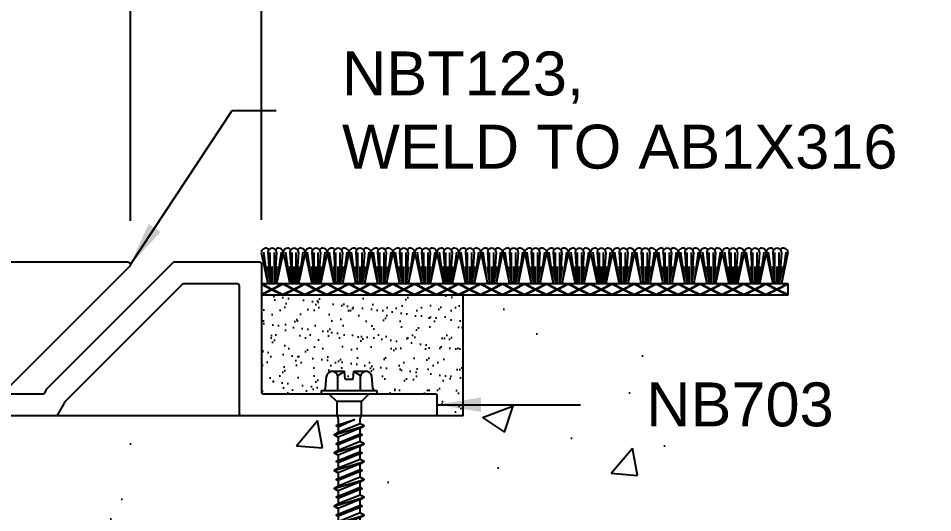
# Model space of a CAD drawing. Header units: inches. Extents: x -2.1 to 58.2, y -1.5 to 11.6.
# Drawn here: x 22.48 to 27.69, y 3.06 to 5.88 of the extents above; entities that cross this region are included whole.
import ezdxf

# ---------------------------------------------------------------- set-up
doc = ezdxf.new("R2010")
doc.units = ezdxf.units.IN
doc.header["$MEASUREMENT"] = 0
for name, color, linetype in [('Anchors', 4, 'Continuous'), ('Conditions', 1, 'Continuous'), ('Dimensions', 3, 'Continuous'), ('Metals', 7, 'Continuous'), ('Text', 2, 'Continuous')]:
    doc.layers.add(name, color=color, linetype=linetype)
doc.styles.add('ARIAL', font='arial.ttf')
doc.dimstyles.new('Arial', dxfattribs={"dimscale": 2, "dimtxt": 0.125, "dimasz": 0.125, "dimexe": 0.125, "dimexo": 0.125, "dimgap": 0.125, "dimtad": 0, "dimtih": 1, "dimtoh": 1, "dimdec": 4, "dimzin": 0, "dimdsep": 46, "dimlunit": 4, "dimtxsty": 'ARIAL', "dimcen": 0.125, "dimadec": 0, "dimazin": 0, "dimtfac": 1, "dimtdec": 4, "dimtofl": 0, "dimtmove": 0, "dimatfit": 3, "dimfxl": 0, "dimfrac": 2, "dimtolj": 1, "dimtzin": 0, "dimarcsym": 0})

# ---------------------------------------------------------------- blocks, each defined once
blk = doc.blocks.new('*D14')
at = {"layer": 'Defpoints', "color": 0}
for p in [(23.8653, 9.2843), (2.6659, 4.4823), (23.8653, 4.4823)]:
    blk.add_point(p, dxfattribs=at)
at = {"layer": 'Dimensions', "color": 0, "lineweight": -2}
for p, q in [((2.6659, 4.7323), (2.6659, 9.5343)), ((23.8653, 4.7323), (23.8653, 9.5343)), ((2.9159, 9.2843), (12.2991, 9.2843)), ((23.6153, 9.2843), (14.2321, 9.2843))]:
    blk.add_line(p, q, dxfattribs=at)
at = {"layer": 'Dimensions', "color": 0}
for points in [[(2.9159, 9.3259), (2.9159, 9.2426), (2.6659, 9.2843)], [(23.6153, 9.3259), (23.6153, 9.2426), (23.8653, 9.2843)]]:
    blk.add_solid(points, dxfattribs=at)
at = {"layer": 'Dimensions', "color": 0, "insert": (13.2656, 9.2843), "char_height": 0.25, "attachment_point": 5, "style": 'ARIAL'}
blk.add_mtext('\\A1;1\'-9 3/16"\\P [538mm]', dxfattribs=at)
blk = doc.blocks.new('TH316134')
for p, q in [((-0.0967, 0.1275), (-0.0272, 0.1275)), ((-0.0232, 0.0825), (-0.0272, 0.1275)), ((0.0233, 0.0825), (0.0272, 0.1275)), ((0.0272, 0.1275), (0.0967, 0.1275)), ((-0.1352, 0.029), (-0.129, 0.1001)), ((-0.0645, 0.0188), (-0.0645, 0.1001)), ((-0.0232, 0.0825), (0.0233, 0.0825)), ((0.0645, 0.0188), (0.0645, 0.1001)), ((0.1352, 0.029), (0.129, 0.1001)), ((-0.1568, 0.0188), (0.1568, 0.0188)), ((-0.1568, 0), (-0.1568, 0.0188)), ((-0.1568, 0), (0.1568, 0)), ((-0.1148, 0), (-0.0697, -0.045)), ((0.1148, 0), (0.0698, -0.045)), ((0.1568, 0.0188), (0.1568, 0)), ((-0.0737, -0.1836), (0.0321, -0.1471)), ((0.0321, -0.1471), (-0.0623, -0.1898)), ((-0.0623, -0.1774), (0.0321, -0.1471)), ((-0.0862, -0.2344), (0.0863, -0.1836)), ((0.0623, -0.1707), (-0.0623, -0.2215)), ((0.0623, -0.1965), (-0.0623, -0.2473)), ((-0.0737, -0.2852), (0.0737, -0.2344)), ((-0.0623, -0.279), (0.0623, -0.2282)), ((0.0623, -0.2405), (-0.0623, -0.2913)), ((-0.0862, -0.3359), (0.0863, -0.2852)), ((0.0623, -0.2722), (-0.0623, -0.323)), ((0.0623, -0.2981), (-0.0623, -0.3489)), ((-0.0737, -0.3867), (0.0737, -0.3359)), ((-0.0623, -0.3806), (0.0623, -0.3298)), ((0.0623, -0.3421), (-0.0623, -0.3929)), ((-0.0862, -0.4375), (0.0863, -0.3867)), ((0.0623, -0.3738), (-0.0623, -0.4246)), ((0.0623, -0.3996), (-0.0623, -0.4504)), ((-0.0737, -0.4883), (0.0737, -0.4375)), ((-0.0623, -0.4821), (0.0623, -0.4313)), ((0.0623, -0.4437), (-0.0623, -0.4944)), ((-0.0862, -0.5391), (0.0863, -0.4883)), ((0.0623, -0.4754), (-0.0623, -0.5261)), ((0.0623, -0.5012), (-0.0623, -0.552)), ((-0.0737, -0.5898), (0.0737, -0.5391)), ((-0.0623, -0.5837), (0.0623, -0.5329)), ((0.0623, -0.5452), (-0.0623, -0.596)), ((-0.0862, -0.6406), (0.0863, -0.5898)), ((0.0623, -0.5769), (-0.0623, -0.6277)), ((0.0623, -0.6028), (-0.0623, -0.6535)), ((-0.0737, -0.6914), (0.0737, -0.6406)), ((-0.0623, -0.6852), (0.0623, -0.6345)), ((0.0623, -0.6468), (-0.0623, -0.6976)), ((-0.0862, -0.7422), (0.0863, -0.6914)), ((0.0623, -0.6785), (-0.0623, -0.7293)), ((0.0623, -0.7043), (-0.0623, -0.7551)), ((-0.0737, -0.793), (0.0737, -0.7422)), ((-0.0623, -0.7868), (0.0623, -0.736)), ((0.0623, -0.7484), (-0.0623, -0.7991)), ((0.0623, -0.78), (-0.0623, -0.8308)), ((-0.0862, -0.8437), (0.0863, -0.793)), ((0.0623, -0.8059), (-0.0623, -0.8567)), ((-0.0737, -0.8945), (0.0737, -0.8437)), ((-0.0623, -0.8884), (0.0623, -0.8376)), ((0.0623, -0.8499), (-0.0623, -0.9007)), ((0.0623, -0.8816), (-0.0623, -0.9324)), ((-0.0862, -0.9453), (0.0863, -0.8945)), ((0.0623, -0.9075), (-0.0623, -0.9582)), ((-0.0737, -0.9961), (0.0737, -0.9453)), ((-0.0623, -0.9899), (0.0623, -0.9391)), ((0.0623, -0.9515), (-0.0623, -1.0023)), ((0.0623, -0.9832), (-0.0623, -1.034)), ((-0.0862, -1.0469), (0.0863, -0.9961)), ((-0.0737, -1.0898), (0.0737, -1.0391)), ((0.0623, -1.009), (-0.0623, -1.0598)), ((-0.0623, -1.0837), (0.0623, -1.0329)), ((-0.0862, -1.1406), (0.0863, -1.0898)), ((0.0623, -1.0452), (-0.0623, -1.096)), ((0.0623, -1.0769), (-0.0623, -1.1277)), ((-0.0737, -1.1914), (0.0737, -1.1406)), ((0.0623, -1.1028), (-0.0623, -1.1535)), ((-0.0623, -1.1852), (0.0623, -1.1345)), ((-0.0862, -1.2422), (0.0863, -1.1914)), ((0.0623, -1.1468), (-0.0623, -1.1976)), ((0.0623, -1.1785), (-0.0623, -1.2293)), ((-0.0737, -1.293), (0.0737, -1.2422)), ((0.0623, -1.2043), (-0.0623, -1.2551)), ((-0.0623, -1.2868), (0.0623, -1.236)), ((0.0623, -1.2484), (-0.0623, -1.2991)), ((-0.0862, -1.3437), (0.0863, -1.293)), ((0.0623, -1.28), (-0.0623, -1.3308)), ((-0.0737, -1.3945), (0.0737, -1.3437)), ((0.0623, -1.3059), (-0.0623, -1.3567)), ((-0.0623, -1.3884), (0.0623, -1.3376)), ((0.0623, -1.3499), (-0.0623, -1.4007)), ((-0.0862, -1.4453), (0.0863, -1.3945)), ((0.0623, -1.3816), (-0.0623, -1.4324)), ((-0.0737, -1.4961), (0.0737, -1.4453)), ((0.0623, -1.4075), (-0.0623, -1.4582)), ((-0.0623, -1.4899), (0.0623, -1.4391)), ((0.0623, -1.4515), (-0.0623, -1.5023)), ((-0.0862, -1.5469), (0.0863, -1.4961)), ((0.0623, -1.4832), (-0.0623, -1.534)), ((0.0623, -1.509), (-0.0623, -1.5598)), ((-0.0335, -1.5838), (0.0623, -1.5407)), ((-0.0335, -1.5838), (0.0737, -1.5469)), ((0.0623, -1.553), (-0.0335, -1.5838))]:
    blk.add_line(p, q)
blk.add_lwpolyline([(0.0698, -0.045), (-0.0697, -0.045), (-0.0697, -0.1121, 0.052126), (-0.0687, -0.1217), (-0.0633, -0.1477, -0.052126), (-0.0623, -0.1573), (-0.0623, -0.1774), (-0.0737, -0.1836), (-0.0623, -0.1898), (-0.0623, -0.2215), (-0.0862, -0.2344), (-0.0623, -0.2473), (-0.0623, -0.279), (-0.0737, -0.2852), (-0.0623, -0.2913), (-0.0623, -0.323), (-0.0862, -0.3359), (-0.0623, -0.3489), (-0.0623, -0.3806), (-0.0737, -0.3867), (-0.0623, -0.3929), (-0.0623, -0.4246), (-0.0862, -0.4375), (-0.0623, -0.4504), (-0.0623, -0.4821), (-0.0737, -0.4883), (-0.0623, -0.4944), (-0.0623, -0.5261), (-0.0862, -0.5391), (-0.0623, -0.552), (-0.0623, -0.5837), (-0.0737, -0.5898), (-0.0623, -0.596), (-0.0623, -0.6277), (-0.0862, -0.6406), (-0.0623, -0.6535), (-0.0623, -0.6852), (-0.0737, -0.6914), (-0.0623, -0.6976), (-0.0623, -0.7293), (-0.0862, -0.7422), (-0.0623, -0.7551), (-0.0623, -0.7868), (-0.0737, -0.793), (-0.0623, -0.7991), (-0.0623, -0.8308), (-0.0862, -0.8437), (-0.0623, -0.8567), (-0.0623, -0.8884), (-0.0737, -0.8945), (-0.0623, -0.9007), (-0.0623, -0.9324), (-0.0862, -0.9453), (-0.0623, -0.9582), (-0.0623, -0.9899), (-0.0737, -0.9961), (-0.0623, -1.0023), (-0.0623, -1.034), (-0.0862, -1.0469), (-0.0623, -1.0598), (-0.0623, -1.0837), (-0.0737, -1.0898), (-0.0623, -1.096), (-0.0623, -1.1277), (-0.0862, -1.1406), (-0.0623, -1.1535), (-0.0623, -1.1852), (-0.0737, -1.1914), (-0.0623, -1.1976), (-0.0623, -1.2293), (-0.0862, -1.2422), (-0.0623, -1.2551), (-0.0623, -1.2868), (-0.0737, -1.293), (-0.0623, -1.2991), (-0.0623, -1.3308), (-0.0862, -1.3437), (-0.0623, -1.3567), (-0.0623, -1.3884), (-0.0737, -1.3945), (-0.0623, -1.4007), (-0.0623, -1.4324), (-0.0862, -1.4453), (-0.0623, -1.4582), (-0.0623, -1.4899), (-0.0737, -1.4961), (-0.0623, -1.5023), (-0.0623, -1.534), (-0.0862, -1.5469), (-0.0623, -1.5598), (-0.0623, -1.5857, 0.084437), (-0.0596, -1.601), (-0.0096, -1.7438, 0.648167), (0.0096, -1.7438), (0.0596, -1.601, 0.084437), (0.0623, -1.5857), (0.0623, -1.553), (0.0737, -1.5469), (0.0623, -1.5407), (0.0623, -1.509), (0.0863, -1.4961), (0.0623, -1.4832), (0.0623, -1.4515), (0.0737, -1.4453), (0.0623, -1.4391), (0.0623, -1.4075), (0.0863, -1.3945), (0.0623, -1.3816), (0.0623, -1.3499), (0.0737, -1.3437), (0.0623, -1.3376), (0.0623, -1.3059), (0.0863, -1.293), (0.0623, -1.28), (0.0623, -1.2484), (0.0737, -1.2422), (0.0623, -1.236), (0.0623, -1.2043), (0.0863, -1.1914), (0.0623, -1.1785), (0.0623, -1.1468), (0.0737, -1.1406), (0.0623, -1.1345), (0.0623, -1.1028), (0.0863, -1.0898), (0.0623, -1.0769), (0.0623, -1.0452), (0.0737, -1.0391), (0.0623, -1.0329), (0.0623, -1.009), (0.0863, -0.9961), (0.0623, -0.9832), (0.0623, -0.9515), (0.0737, -0.9453), (0.0623, -0.9391), (0.0623, -0.9075), (0.0863, -0.8945), (0.0623, -0.8816), (0.0623, -0.8499), (0.0737, -0.8437), (0.0623, -0.8376), (0.0623, -0.8059), (0.0863, -0.793), (0.0623, -0.78), (0.0623, -0.7484), (0.0737, -0.7422), (0.0623, -0.736), (0.0623, -0.7043), (0.0863, -0.6914), (0.0623, -0.6785), (0.0623, -0.6468), (0.0737, -0.6406), (0.0623, -0.6345), (0.0623, -0.6028), (0.0863, -0.5898), (0.0623, -0.5769), (0.0623, -0.5452), (0.0737, -0.5391), (0.0623, -0.5329), (0.0623, -0.5012), (0.0863, -0.4883), (0.0623, -0.4754), (0.0623, -0.4437), (0.0737, -0.4375), (0.0623, -0.4313), (0.0623, -0.3996), (0.0863, -0.3867), (0.0623, -0.3738), (0.0623, -0.3421), (0.0737, -0.3359), (0.0623, -0.3298), (0.0623, -0.2981), (0.0863, -0.2852), (0.0623, -0.2722), (0.0623, -0.2405), (0.0737, -0.2344), (0.0623, -0.2282), (0.0623, -0.1965), (0.0863, -0.1836), (0.0623, -0.1707), (0.0623, -0.1573, -0.052126), (0.0633, -0.1477), (0.0687, -0.1217, 0.052126), (0.0698, -0.1121)], format="xyb", close=True)
for centre, radius, start, end in [((-0.0967, 0.0948), 0.0327, 9.285, 170.715), ((0, 0.0379), 0.0896, 107.4215, 136.0407), ((0, 0.0379), 0.0896, 43.9593, 72.5785), ((0.0967, 0.0948), 0.0327, 9.285, 170.715), ((-0.1464, 0.03), 0.0112, 270, 355), ((0.1464, 0.03), 0.0112, 185, 270)]:
    blk.add_arc(centre, radius, start, end)
blk = doc.blocks.new('NB703')
at = {"linetype": 'Continuous', "flags": 128}
blk.add_lwpolyline([(-0.5525, 0), (0.5525, 0, 0.414214), (0.5625, 0.01), (0.5625, 0.74, -0.414214), (0.5725, 0.75), (0.8816, 0.75, -0.198912), (0.8887, 0.7471), (1.5553, 0.0804, -0.065543), (1.5569, 0.0784), (1.5992, 0.005, 0.267949), (1.6079, 0), (2.6859, 0, 0.198912), (2.6929, 0.0029), (2.78, 0.09), (2.78, 0.115, 0.414214), (2.77, 0.125), (1.6801, 0.125, -0.267949), (1.6714, 0.13), (1.6569, 0.1551, 0.065543), (1.6553, 0.1572), (0.9404, 0.8721, 0.198912), (0.9334, 0.875), (0.4475, 0.875, 0.414214), (0.4375, 0.865), (0.4375, 0.135, -0.414214), (0.4275, 0.125), (-0.5525, 0.125, 0.414214), (-0.5625, 0.115), (-0.5625, 0.01, 0.414214)], format="xyb", close=True, dxfattribs=at)
blk = doc.blocks.new('*D18')
at = {"layer": 'Defpoints', "color": 0}
for p in [(3.4118, 8.143), (3.4118, 4.4773), (23.1194, 4.4773)]:
    blk.add_point(p, dxfattribs=at)
at = {"layer": 'Dimensions', "color": 0, "lineweight": -2}
for p, q in [((3.4118, 4.7273), (3.4118, 8.393)), ((23.1194, 4.7273), (23.1194, 8.393)), ((3.6618, 8.143), (12.2096, 8.143)), ((22.8694, 8.143), (14.3217, 8.143))]:
    blk.add_line(p, q, dxfattribs=at)
at = {"layer": 'Dimensions', "color": 0}
for points in [[(3.6618, 8.1846), (3.6618, 8.1013), (3.4118, 8.143)], [(22.8694, 8.1846), (22.8694, 8.1013), (23.1194, 8.143)]]:
    blk.add_solid(points, dxfattribs=at)
at = {"layer": 'Dimensions', "color": 0, "insert": (13.2656, 8.143), "char_height": 0.25, "attachment_point": 5, "style": 'ARIAL'}
blk.add_mtext('\\A1;1\'-7 11/16"\\P [501mm]', dxfattribs=at)
blk = doc.blocks.new('NBT123')
blk.add_lwpolyline([(-0.985, 0.61, 0.414214), (-1, 0.625), (-1.8238, 0.625, 0.668179), (-1.8344, 0.5994), (-1.1144, -0.1206, 0.198912), (-1.1038, -0.125), (0, -0.125, 0.414214), (0.015, -0.11), (0.015, -0.015, 0.414214), (0, 0), (-0.97, 0, -0.414214), (-0.985, 0.015)], format="xyb", close=True)
blk = doc.blocks.new('*U31')
for p, q in [((3, 0.0625), (0, 0.0625)), ((0, 0.0625), (0, 0)), ((0, 0.0603), (0.058, 0.0312)), ((0.0045, 0.0625), (0.0625, 0.0335)), ((0.1205, 0.0625), (0.0625, 0.0335)), ((0.125, 0.0603), (0.067, 0.0312)), ((0.125, 0.0603), (0.183, 0.0312)), ((0.1295, 0.0625), (0.1875, 0.0335)), ((0.2455, 0.0625), (0.1875, 0.0335)), ((0.25, 0.0603), (0.192, 0.0312)), ((0.25, 0.0603), (0.308, 0.0312)), ((0.2545, 0.0625), (0.3125, 0.0335)), ((0.3705, 0.0625), (0.3125, 0.0335)), ((0.375, 0.0603), (0.317, 0.0312)), ((0.375, 0.0603), (0.433, 0.0312)), ((0.3795, 0.0625), (0.4375, 0.0335)), ((0.4955, 0.0625), (0.4375, 0.0335)), ((0.5, 0.0603), (0.442, 0.0312)), ((0.5, 0.0603), (0.558, 0.0312)), ((0.5045, 0.0625), (0.5625, 0.0335)), ((0.6205, 0.0625), (0.5625, 0.0335)), ((0.625, 0.0603), (0.567, 0.0312)), ((0.625, 0.0603), (0.683, 0.0312)), ((0.6295, 0.0625), (0.6875, 0.0335)), ((0.7455, 0.0625), (0.6875, 0.0335)), ((0.75, 0.0603), (0.692, 0.0312)), ((0.75, 0.0603), (0.808, 0.0312)), ((0.7545, 0.0625), (0.8125, 0.0335)), ((0.8705, 0.0625), (0.8125, 0.0335)), ((0.875, 0.0603), (0.817, 0.0312)), ((0.875, 0.0603), (0.933, 0.0312)), ((0.8795, 0.0625), (0.9375, 0.0335)), ((0.9955, 0.0625), (0.9375, 0.0335)), ((1, 0.0603), (0.942, 0.0312)), ((1, 0.0603), (1.058, 0.0312)), ((1.0045, 0.0625), (1.0625, 0.0335)), ((1.1205, 0.0625), (1.0625, 0.0335)), ((1.125, 0.0603), (1.067, 0.0312)), ((1.125, 0.0603), (1.183, 0.0312)), ((1.1295, 0.0625), (1.1875, 0.0335)), ((1.2455, 0.0625), (1.1875, 0.0335)), ((1.25, 0.0603), (1.192, 0.0312)), ((1.25, 0.0603), (1.308, 0.0312)), ((1.2545, 0.0625), (1.3125, 0.0335)), ((1.3705, 0.0625), (1.3125, 0.0335)), ((1.375, 0.0603), (1.317, 0.0312)), ((1.375, 0.0603), (1.433, 0.0312)), ((1.3795, 0.0625), (1.4375, 0.0335)), ((1.4955, 0.0625), (1.4375, 0.0335)), ((1.5, 0.0603), (1.442, 0.0312)), ((1.5, 0.0603), (1.558, 0.0312)), ((1.5045, 0.0625), (1.5625, 0.0335)), ((1.6205, 0.0625), (1.5625, 0.0335)), ((1.625, 0.0603), (1.567, 0.0312)), ((1.625, 0.0603), (1.683, 0.0312)), ((1.6295, 0.0625), (1.6875, 0.0335)), ((1.7455, 0.0625), (1.6875, 0.0335)), ((1.75, 0.0603), (1.692, 0.0312)), ((1.75, 0.0603), (1.808, 0.0312)), ((1.7545, 0.0625), (1.8125, 0.0335)), ((1.8705, 0.0625), (1.8125, 0.0335)), ((1.875, 0.0603), (1.817, 0.0312)), ((1.875, 0.0603), (1.933, 0.0312)), ((1.8795, 0.0625), (1.9375, 0.0335)), ((1.9955, 0.0625), (1.9375, 0.0335)), ((2, 0.0603), (1.942, 0.0312)), ((2, 0.0603), (2.058, 0.0312)), ((2.0045, 0.0625), (2.0625, 0.0335)), ((2.1205, 0.0625), (2.0625, 0.0335)), ((2.125, 0.0603), (2.067, 0.0312)), ((2.125, 0.0603), (2.183, 0.0312)), ((2.1295, 0.0625), (2.1875, 0.0335)), ((2.2455, 0.0625), (2.1875, 0.0335)), ((2.25, 0.0603), (2.192, 0.0312)), ((2.25, 0.0603), (2.308, 0.0312)), ((2.2545, 0.0625), (2.3125, 0.0335)), ((2.3705, 0.0625), (2.3125, 0.0335)), ((2.375, 0.0603), (2.317, 0.0312)), ((2.375, 0.0603), (2.433, 0.0312)), ((2.3795, 0.0625), (2.4375, 0.0335)), ((2.4955, 0.0625), (2.4375, 0.0335)), ((2.5, 0.0603), (2.442, 0.0312)), ((2.5, 0.0603), (2.558, 0.0312)), ((2.5045, 0.0625), (2.5625, 0.0335)), ((2.6205, 0.0625), (2.5625, 0.0335)), ((2.625, 0.0603), (2.567, 0.0312)), ((2.625, 0.0603), (2.683, 0.0312)), ((2.6295, 0.0625), (2.6875, 0.0335)), ((2.7455, 0.0625), (2.6875, 0.0335)), ((2.75, 0.0603), (2.692, 0.0312)), ((2.75, 0.0603), (2.808, 0.0312)), ((2.7545, 0.0625), (2.8125, 0.0335)), ((2.8705, 0.0625), (2.8125, 0.0335)), ((2.875, 0.0603), (2.817, 0.0312)), ((2.875, 0.0603), (2.933, 0.0312)), ((2.8795, 0.0625), (2.9375, 0.0335)), ((2.9955, 0.0625), (2.9375, 0.0335)), ((3, 0.0603), (2.942, 0.0312)), ((3, 0), (3, 0.0625)), ((0.058, 0.0312), (0, 0.0022)), ((0, 0), (3, 0)), ((0.0625, 0.029), (0.0045, 0)), ((0.0625, 0.029), (0.1205, 0)), ((0.067, 0.0312), (0.125, 0.0022)), ((0.183, 0.0312), (0.125, 0.0022)), ((0.1875, 0.029), (0.1295, 0)), ((0.1875, 0.029), (0.2455, 0)), ((0.192, 0.0312), (0.25, 0.0022)), ((0.308, 0.0312), (0.25, 0.0022)), ((0.3125, 0.029), (0.2545, 0)), ((0.3125, 0.029), (0.3705, 0)), ((0.317, 0.0312), (0.375, 0.0022)), ((0.433, 0.0312), (0.375, 0.0022)), ((0.4375, 0.029), (0.3795, 0)), ((0.4375, 0.029), (0.4955, 0)), ((0.442, 0.0312), (0.5, 0.0022)), ((0.558, 0.0312), (0.5, 0.0022)), ((0.5625, 0.029), (0.5045, 0)), ((0.5625, 0.029), (0.6205, 0)), ((0.567, 0.0312), (0.625, 0.0022)), ((0.683, 0.0312), (0.625, 0.0022)), ((0.6875, 0.029), (0.6295, 0)), ((0.6875, 0.029), (0.7455, 0)), ((0.692, 0.0312), (0.75, 0.0022)), ((0.808, 0.0312), (0.75, 0.0022)), ((0.8125, 0.029), (0.7545, 0)), ((0.8125, 0.029), (0.8705, 0)), ((0.817, 0.0312), (0.875, 0.0022)), ((0.933, 0.0312), (0.875, 0.0022)), ((0.9375, 0.029), (0.8795, 0)), ((0.9375, 0.029), (0.9955, 0)), ((0.942, 0.0312), (1, 0.0022)), ((1.058, 0.0312), (1, 0.0022)), ((1.0625, 0.029), (1.0045, 0)), ((1.0625, 0.029), (1.1205, 0)), ((1.067, 0.0312), (1.125, 0.0022)), ((1.183, 0.0312), (1.125, 0.0022)), ((1.1875, 0.029), (1.1295, 0)), ((1.1875, 0.029), (1.2455, 0)), ((1.192, 0.0312), (1.25, 0.0022)), ((1.308, 0.0312), (1.25, 0.0022)), ((1.3125, 0.029), (1.2545, 0)), ((1.3125, 0.029), (1.3705, 0)), ((1.317, 0.0312), (1.375, 0.0022)), ((1.433, 0.0312), (1.375, 0.0022)), ((1.4375, 0.029), (1.3795, 0)), ((1.4375, 0.029), (1.4955, 0)), ((1.442, 0.0312), (1.5, 0.0022)), ((1.558, 0.0312), (1.5, 0.0022)), ((1.5625, 0.029), (1.5045, 0)), ((1.5625, 0.029), (1.6205, 0)), ((1.567, 0.0312), (1.625, 0.0022)), ((1.683, 0.0312), (1.625, 0.0022)), ((1.6875, 0.029), (1.6295, 0)), ((1.6875, 0.029), (1.7455, 0)), ((1.692, 0.0312), (1.75, 0.0022)), ((1.808, 0.0312), (1.75, 0.0022)), ((1.8125, 0.029), (1.7545, 0)), ((1.8125, 0.029), (1.8705, 0)), ((1.817, 0.0312), (1.875, 0.0022)), ((1.933, 0.0312), (1.875, 0.0022)), ((1.9375, 0.029), (1.8795, 0)), ((1.9375, 0.029), (1.9955, 0)), ((1.942, 0.0312), (2, 0.0022)), ((2.058, 0.0312), (2, 0.0022)), ((2.0625, 0.029), (2.0045, 0)), ((2.0625, 0.029), (2.1205, 0)), ((2.067, 0.0312), (2.125, 0.0022)), ((2.183, 0.0312), (2.125, 0.0022)), ((2.1875, 0.029), (2.1295, 0)), ((2.1875, 0.029), (2.2455, 0)), ((2.192, 0.0312), (2.25, 0.0022)), ((2.308, 0.0312), (2.25, 0.0022)), ((2.3125, 0.029), (2.2545, 0)), ((2.3125, 0.029), (2.3705, 0)), ((2.317, 0.0312), (2.375, 0.0022)), ((2.433, 0.0312), (2.375, 0.0022)), ((2.4375, 0.029), (2.3795, 0)), ((2.4375, 0.029), (2.4955, 0)), ((2.442, 0.0312), (2.5, 0.0022)), ((2.558, 0.0312), (2.5, 0.0022)), ((2.5625, 0.029), (2.5045, 0)), ((2.5625, 0.029), (2.6205, 0)), ((2.567, 0.0312), (2.625, 0.0022)), ((2.683, 0.0312), (2.625, 0.0022)), ((2.6875, 0.029), (2.6295, 0)), ((2.6875, 0.029), (2.7455, 0)), ((2.692, 0.0312), (2.75, 0.0022)), ((2.808, 0.0312), (2.75, 0.0022)), ((2.8125, 0.029), (2.7545, 0)), ((2.8125, 0.029), (2.8705, 0)), ((2.817, 0.0312), (2.875, 0.0022)), ((2.933, 0.0312), (2.875, 0.0022)), ((2.9375, 0.029), (2.8795, 0)), ((2.9375, 0.029), (2.9955, 0)), ((2.942, 0.0312), (3, 0.0022))]:
    blk.add_line(p, q)
for points in [[(-0.0001, 0.2412), (0.0373, 0.0625)], [(0.0119, 0.243), (0.0369, 0.0642)], [(0.0374, 0.2412), (0.0499, 0.0625)], [(0.0499, 0.0625), (0.0499, 0.2412)], [(0.0742, 0.0625), (0.0742, 0.2412)], [(0.0867, 0.2412), (0.0742, 0.0625)], [(0.1242, 0.2412), (0.0868, 0.0625)], [(0.1122, 0.243), (0.0872, 0.0642)], [(0.1249, 0.2412), (0.1623, 0.0625)], [(0.1369, 0.243), (0.1619, 0.0642)], [(0.1624, 0.2412), (0.1749, 0.0625)], [(0.1749, 0.0625), (0.1749, 0.2412)], [(0.1992, 0.0625), (0.1992, 0.2412)], [(0.2117, 0.2412), (0.1992, 0.0625)], [(0.2492, 0.2412), (0.2118, 0.0625)], [(0.2372, 0.243), (0.2122, 0.0642)], [(0.2499, 0.2412), (0.2873, 0.0625)], [(0.2619, 0.243), (0.2869, 0.0642)], [(0.2874, 0.2412), (0.2999, 0.0625)], [(0.2999, 0.0625), (0.2999, 0.2412)], [(0.3242, 0.0625), (0.3242, 0.2412)], [(0.3367, 0.2412), (0.3242, 0.0625)], [(0.3742, 0.2412), (0.3368, 0.0625)], [(0.3622, 0.243), (0.3372, 0.0642)], [(0.3749, 0.2412), (0.4123, 0.0625)], [(0.3869, 0.243), (0.4119, 0.0642)], [(0.4124, 0.2412), (0.4249, 0.0625)], [(0.4249, 0.0625), (0.4249, 0.2412)], [(0.4492, 0.0625), (0.4492, 0.2412)], [(0.4617, 0.2412), (0.4492, 0.0625)], [(0.4992, 0.2412), (0.4618, 0.0625)], [(0.4872, 0.243), (0.4622, 0.0642)], [(0.4999, 0.2412), (0.5373, 0.0625)], [(0.5119, 0.243), (0.5369, 0.0642)], [(0.5374, 0.2412), (0.5499, 0.0625)], [(0.5499, 0.0625), (0.5499, 0.2412)], [(0.5742, 0.0625), (0.5742, 0.2412)], [(0.5867, 0.2412), (0.5742, 0.0625)], [(0.6242, 0.2412), (0.5868, 0.0625)], [(0.6122, 0.243), (0.5872, 0.0642)], [(0.6249, 0.2412), (0.6623, 0.0625)], [(0.6369, 0.243), (0.6619, 0.0642)], [(0.6624, 0.2412), (0.6749, 0.0625)], [(0.6749, 0.0625), (0.6749, 0.2412)], [(0.6992, 0.0625), (0.6992, 0.2412)], [(0.7117, 0.2412), (0.6992, 0.0625)], [(0.7492, 0.2412), (0.7118, 0.0625)], [(0.7372, 0.243), (0.7122, 0.0642)], [(0.7499, 0.2412), (0.7873, 0.0625)], [(0.7619, 0.243), (0.7869, 0.0642)], [(0.7874, 0.2412), (0.7999, 0.0625)], [(0.7999, 0.0625), (0.7999, 0.2412)], [(0.8242, 0.0625), (0.8242, 0.2412)], [(0.8367, 0.2412), (0.8242, 0.0625)], [(0.8742, 0.2412), (0.8368, 0.0625)], [(0.8622, 0.243), (0.8372, 0.0642)], [(0.8749, 0.2412), (0.9123, 0.0625)], [(0.8869, 0.243), (0.9119, 0.0642)], [(0.9124, 0.2412), (0.9249, 0.0625)], [(0.9249, 0.0625), (0.9249, 0.2412)], [(0.9492, 0.0625), (0.9492, 0.2412)], [(0.9617, 0.2412), (0.9492, 0.0625)], [(0.9992, 0.2412), (0.9618, 0.0625)], [(0.9872, 0.243), (0.9622, 0.0642)], [(0.9999, 0.2412), (1.0373, 0.0625)], [(1.0119, 0.243), (1.0369, 0.0642)], [(1.0374, 0.2412), (1.0499, 0.0625)], [(1.0499, 0.0625), (1.0499, 0.2412)], [(1.0742, 0.0625), (1.0742, 0.2412)], [(1.0867, 0.2412), (1.0742, 0.0625)], [(1.1242, 0.2412), (1.0868, 0.0625)], [(1.1122, 0.243), (1.0872, 0.0642)], [(1.1249, 0.2412), (1.1623, 0.0625)], [(1.1369, 0.243), (1.1619, 0.0642)], [(1.1624, 0.2412), (1.1749, 0.0625)], [(1.1749, 0.0625), (1.1749, 0.2412)], [(1.1992, 0.0625), (1.1992, 0.2412)], [(1.2117, 0.2412), (1.1992, 0.0625)], [(1.2492, 0.2412), (1.2118, 0.0625)], [(1.2372, 0.243), (1.2122, 0.0642)], [(1.2499, 0.2412), (1.2873, 0.0625)], [(1.2619, 0.243), (1.2869, 0.0642)], [(1.2874, 0.2412), (1.2999, 0.0625)], [(1.2999, 0.0625), (1.2999, 0.2412)], [(1.3242, 0.0625), (1.3242, 0.2412)], [(1.3367, 0.2412), (1.3242, 0.0625)], [(1.3742, 0.2412), (1.3368, 0.0625)], [(1.3622, 0.243), (1.3372, 0.0642)], [(1.3749, 0.2412), (1.4123, 0.0625)], [(1.3869, 0.243), (1.4119, 0.0642)], [(1.4124, 0.2412), (1.4249, 0.0625)], [(1.4249, 0.0625), (1.4249, 0.2412)], [(1.4492, 0.0625), (1.4492, 0.2412)], [(1.4617, 0.2412), (1.4492, 0.0625)], [(1.4992, 0.2412), (1.4618, 0.0625)], [(1.4872, 0.243), (1.4622, 0.0642)], [(1.4999, 0.2412), (1.5373, 0.0625)], [(1.5119, 0.243), (1.5369, 0.0642)], [(1.5374, 0.2412), (1.5499, 0.0625)], [(1.5499, 0.0625), (1.5499, 0.2412)], [(1.5742, 0.0625), (1.5742, 0.2412)], [(1.5867, 0.2412), (1.5742, 0.0625)], [(1.6242, 0.2412), (1.5868, 0.0625)], [(1.6122, 0.243), (1.5872, 0.0642)], [(1.6249, 0.2412), (1.6623, 0.0625)], [(1.6369, 0.243), (1.6619, 0.0642)], [(1.6624, 0.2412), (1.6749, 0.0625)], [(1.6749, 0.0625), (1.6749, 0.2412)], [(1.6992, 0.0625), (1.6992, 0.2412)], [(1.7117, 0.2412), (1.6992, 0.0625)], [(1.7492, 0.2412), (1.7118, 0.0625)], [(1.7372, 0.243), (1.7122, 0.0642)], [(1.7499, 0.2412), (1.7873, 0.0625)], [(1.7619, 0.243), (1.7869, 0.0642)], [(1.7874, 0.2412), (1.7999, 0.0625)], [(1.7999, 0.0625), (1.7999, 0.2412)], [(1.8242, 0.0625), (1.8242, 0.2412)], [(1.8367, 0.2412), (1.8242, 0.0625)], [(1.8742, 0.2412), (1.8368, 0.0625)], [(1.8622, 0.243), (1.8372, 0.0642)], [(1.8749, 0.2412), (1.9123, 0.0625)], [(1.8869, 0.243), (1.9119, 0.0642)], [(1.9124, 0.2412), (1.9249, 0.0625)], [(1.9249, 0.0625), (1.9249, 0.2412)], [(1.9492, 0.0625), (1.9492, 0.2412)], [(1.9617, 0.2412), (1.9492, 0.0625)], [(1.9992, 0.2412), (1.9618, 0.0625)], [(1.9872, 0.243), (1.9622, 0.0642)], [(1.9999, 0.2412), (2.0373, 0.0625)], [(2.0119, 0.243), (2.0369, 0.0642)], [(2.0374, 0.2412), (2.0499, 0.0625)], [(2.0499, 0.0625), (2.0499, 0.2412)], [(2.0742, 0.0625), (2.0742, 0.2412)], [(2.0867, 0.2412), (2.0742, 0.0625)], [(2.1242, 0.2412), (2.0868, 0.0625)], [(2.1122, 0.243), (2.0872, 0.0642)], [(2.1249, 0.2412), (2.1623, 0.0625)], [(2.1369, 0.243), (2.1619, 0.0642)], [(2.1624, 0.2412), (2.1749, 0.0625)], [(2.1749, 0.0625), (2.1749, 0.2412)], [(2.1992, 0.0625), (2.1992, 0.2412)], [(2.2117, 0.2412), (2.1992, 0.0625)], [(2.2492, 0.2412), (2.2118, 0.0625)], [(2.2372, 0.243), (2.2122, 0.0642)], [(2.2499, 0.2412), (2.2873, 0.0625)], [(2.2619, 0.243), (2.2869, 0.0642)], [(2.2874, 0.2412), (2.2999, 0.0625)], [(2.2999, 0.0625), (2.2999, 0.2412)], [(2.3242, 0.0625), (2.3242, 0.2412)], [(2.3367, 0.2412), (2.3242, 0.0625)], [(2.3742, 0.2412), (2.3368, 0.0625)], [(2.3622, 0.243), (2.3372, 0.0642)], [(2.3749, 0.2412), (2.4123, 0.0625)], [(2.3869, 0.243), (2.4119, 0.0642)], [(2.4124, 0.2412), (2.4249, 0.0625)], [(2.4249, 0.0625), (2.4249, 0.2412)], [(2.4492, 0.0625), (2.4492, 0.2412)], [(2.4617, 0.2412), (2.4492, 0.0625)], [(2.4992, 0.2412), (2.4618, 0.0625)], [(2.4872, 0.243), (2.4622, 0.0642)], [(2.4999, 0.2412), (2.5373, 0.0625)], [(2.5119, 0.243), (2.5369, 0.0642)], [(2.5374, 0.2412), (2.5499, 0.0625)], [(2.5499, 0.0625), (2.5499, 0.2412)], [(2.5742, 0.0625), (2.5742, 0.2412)], [(2.5867, 0.2412), (2.5742, 0.0625)], [(2.6242, 0.2412), (2.5868, 0.0625)], [(2.6122, 0.243), (2.5872, 0.0642)], [(2.6249, 0.2412), (2.6623, 0.0625)], [(2.6369, 0.243), (2.6619, 0.0642)], [(2.6624, 0.2412), (2.6749, 0.0625)], [(2.6749, 0.0625), (2.6749, 0.2412)], [(2.6992, 0.0625), (2.6992, 0.2412)], [(2.7117, 0.2412), (2.6992, 0.0625)], [(2.7492, 0.2412), (2.7118, 0.0625)], [(2.7372, 0.243), (2.7122, 0.0642)], [(2.7499, 0.2412), (2.7873, 0.0625)], [(2.7619, 0.243), (2.7869, 0.0642)], [(2.7874, 0.2412), (2.7999, 0.0625)], [(2.7999, 0.0625), (2.7999, 0.2412)], [(2.8242, 0.0625), (2.8242, 0.2412)], [(2.8367, 0.2412), (2.8242, 0.0625)], [(2.8742, 0.2412), (2.8368, 0.0625)], [(2.8622, 0.243), (2.8372, 0.0642)], [(2.8749, 0.2412), (2.9123, 0.0625)], [(2.8869, 0.243), (2.9119, 0.0642)], [(2.9124, 0.2412), (2.9249, 0.0625)], [(2.9249, 0.0625), (2.9249, 0.2412)], [(2.9492, 0.0625), (2.9492, 0.2412)], [(2.9617, 0.2412), (2.9492, 0.0625)], [(2.9992, 0.2412), (2.9618, 0.0625)], [(2.9872, 0.243), (2.9622, 0.0642)], [(0.0352, 0.1625), (0.0495, 0.0625)], [(0.062, 0.0625), (0.062, 0.1625)], [(0.0889, 0.1625), (0.0746, 0.0625)], [(0.1602, 0.1625), (0.1745, 0.0625)], [(0.187, 0.0625), (0.187, 0.1625)], [(0.2139, 0.1625), (0.1996, 0.0625)], [(0.2852, 0.1625), (0.2995, 0.0625)], [(0.312, 0.0625), (0.312, 0.1625)], [(0.3389, 0.1625), (0.3246, 0.0625)], [(0.4102, 0.1625), (0.4245, 0.0625)], [(0.437, 0.0625), (0.437, 0.1625)], [(0.4639, 0.1625), (0.4496, 0.0625)], [(0.5352, 0.1625), (0.5495, 0.0625)], [(0.562, 0.0625), (0.562, 0.1625)], [(0.5889, 0.1625), (0.5746, 0.0625)], [(0.6602, 0.1625), (0.6745, 0.0625)], [(0.687, 0.0625), (0.687, 0.1625)], [(0.7139, 0.1625), (0.6996, 0.0625)], [(0.7852, 0.1625), (0.7995, 0.0625)], [(0.812, 0.0625), (0.812, 0.1625)], [(0.8389, 0.1625), (0.8246, 0.0625)], [(0.9102, 0.1625), (0.9245, 0.0625)], [(0.937, 0.0625), (0.937, 0.1625)], [(0.9639, 0.1625), (0.9496, 0.0625)], [(1.0352, 0.1625), (1.0495, 0.0625)], [(1.062, 0.0625), (1.062, 0.1625)], [(1.0889, 0.1625), (1.0746, 0.0625)], [(1.1602, 0.1625), (1.1745, 0.0625)], [(1.187, 0.0625), (1.187, 0.1625)], [(1.2139, 0.1625), (1.1996, 0.0625)], [(1.2852, 0.1625), (1.2995, 0.0625)], [(1.312, 0.0625), (1.312, 0.1625)], [(1.3389, 0.1625), (1.3246, 0.0625)], [(1.4102, 0.1625), (1.4245, 0.0625)], [(1.437, 0.0625), (1.437, 0.1625)], [(1.4639, 0.1625), (1.4496, 0.0625)], [(1.5352, 0.1625), (1.5495, 0.0625)], [(1.562, 0.0625), (1.562, 0.1625)], [(1.5889, 0.1625), (1.5746, 0.0625)], [(1.6602, 0.1625), (1.6745, 0.0625)], [(1.687, 0.0625), (1.687, 0.1625)], [(1.7139, 0.1625), (1.6996, 0.0625)], [(1.7852, 0.1625), (1.7995, 0.0625)], [(1.812, 0.0625), (1.812, 0.1625)], [(1.8389, 0.1625), (1.8246, 0.0625)], [(1.9102, 0.1625), (1.9245, 0.0625)], [(1.937, 0.0625), (1.937, 0.1625)], [(1.9639, 0.1625), (1.9496, 0.0625)], [(2.0352, 0.1625), (2.0495, 0.0625)], [(2.062, 0.0625), (2.062, 0.1625)], [(2.0889, 0.1625), (2.0746, 0.0625)], [(2.1602, 0.1625), (2.1745, 0.0625)], [(2.187, 0.0625), (2.187, 0.1625)], [(2.2139, 0.1625), (2.1996, 0.0625)], [(2.2852, 0.1625), (2.2995, 0.0625)], [(2.312, 0.0625), (2.312, 0.1625)], [(2.3389, 0.1625), (2.3246, 0.0625)], [(2.4102, 0.1625), (2.4245, 0.0625)], [(2.437, 0.0625), (2.437, 0.1625)], [(2.4639, 0.1625), (2.4496, 0.0625)], [(2.5352, 0.1625), (2.5495, 0.0625)], [(2.562, 0.0625), (2.562, 0.1625)], [(2.5889, 0.1625), (2.5746, 0.0625)], [(2.6602, 0.1625), (2.6745, 0.0625)], [(2.687, 0.0625), (2.687, 0.1625)], [(2.7139, 0.1625), (2.6996, 0.0625)], [(2.7852, 0.1625), (2.7995, 0.0625)], [(2.812, 0.0625), (2.812, 0.1625)], [(2.8389, 0.1625), (2.8246, 0.0625)], [(2.9102, 0.1625), (2.9245, 0.0625)], [(2.937, 0.0625), (2.937, 0.1625)], [(2.9639, 0.1625), (2.9496, 0.0625)]]:
    blk.add_lwpolyline(points)
for centre, radius, start, end in [((0.0249, 0.2412), 0.025, 41.211, 180), ((0.062, 0.2412), 0.0247, 0, 180), ((0.0992, 0.2412), 0.025, 0, 138.789), ((0.1499, 0.2412), 0.025, 41.211, 180), ((0.187, 0.2412), 0.0247, 0, 180), ((0.2242, 0.2412), 0.025, 0, 138.789), ((0.2749, 0.2412), 0.025, 41.211, 180), ((0.312, 0.2412), 0.0247, 0, 180), ((0.3492, 0.2412), 0.025, 0, 138.789), ((0.3999, 0.2412), 0.025, 41.211, 180), ((0.437, 0.2412), 0.0247, 0, 180), ((0.4742, 0.2412), 0.025, 0, 138.789), ((0.5249, 0.2412), 0.025, 41.211, 180), ((0.562, 0.2412), 0.0247, 0, 180), ((0.5992, 0.2412), 0.025, 0, 138.789), ((0.6499, 0.2412), 0.025, 41.211, 180), ((0.687, 0.2412), 0.0247, 0, 180), ((0.7242, 0.2412), 0.025, 0, 138.789), ((0.7749, 0.2412), 0.025, 41.211, 180), ((0.812, 0.2412), 0.0247, 0, 180), ((0.8492, 0.2412), 0.025, 0, 138.789), ((0.8999, 0.2412), 0.025, 41.211, 180), ((0.937, 0.2412), 0.0247, 0, 180), ((0.9742, 0.2412), 0.025, 0, 138.789), ((1.0249, 0.2412), 0.025, 41.211, 180), ((1.062, 0.2412), 0.0247, 0, 180), ((1.0992, 0.2412), 0.025, 0, 138.789), ((1.1499, 0.2412), 0.025, 41.211, 180), ((1.187, 0.2412), 0.0247, 0, 180), ((1.2242, 0.2412), 0.025, 0, 138.789), ((1.2749, 0.2412), 0.025, 41.211, 180), ((1.312, 0.2412), 0.0247, 0, 180), ((1.3492, 0.2412), 0.025, 0, 138.789), ((1.3999, 0.2412), 0.025, 41.211, 180), ((1.437, 0.2412), 0.0247, 0, 180), ((1.4742, 0.2412), 0.025, 0, 138.789), ((1.5249, 0.2412), 0.025, 41.211, 180), ((1.562, 0.2412), 0.0247, 0, 180), ((1.5992, 0.2412), 0.025, 0, 138.789), ((1.6499, 0.2412), 0.025, 41.211, 180), ((1.687, 0.2412), 0.0247, 0, 180), ((1.7242, 0.2412), 0.025, 0, 138.789), ((1.7749, 0.2412), 0.025, 41.211, 180), ((1.812, 0.2412), 0.0247, 0, 180), ((1.8492, 0.2412), 0.025, 0, 138.789), ((1.8999, 0.2412), 0.025, 41.211, 180), ((1.937, 0.2412), 0.0247, 0, 180), ((1.9742, 0.2412), 0.025, 0, 138.789), ((2.0249, 0.2412), 0.025, 41.211, 180), ((2.062, 0.2412), 0.0247, 0, 180), ((2.0992, 0.2412), 0.025, 0, 138.789), ((2.1499, 0.2412), 0.025, 41.211, 180), ((2.187, 0.2412), 0.0247, 0, 180), ((2.2242, 0.2412), 0.025, 0, 138.789), ((2.2749, 0.2412), 0.025, 41.211, 180), ((2.312, 0.2412), 0.0247, 0, 180), ((2.3492, 0.2412), 0.025, 0, 138.789), ((2.3999, 0.2412), 0.025, 41.211, 180), ((2.437, 0.2412), 0.0247, 0, 180), ((2.4742, 0.2412), 0.025, 0, 138.789), ((2.5249, 0.2412), 0.025, 41.211, 180), ((2.562, 0.2412), 0.0247, 0, 180), ((2.5992, 0.2412), 0.025, 0, 138.789), ((2.6499, 0.2412), 0.025, 41.211, 180), ((2.687, 0.2412), 0.0247, 0, 180), ((2.7242, 0.2412), 0.025, 0, 138.789), ((2.7749, 0.2412), 0.025, 41.211, 180), ((2.812, 0.2412), 0.0247, 0, 180), ((2.8492, 0.2412), 0.025, 0, 138.789), ((2.8999, 0.2412), 0.025, 41.211, 180), ((2.937, 0.2412), 0.0247, 0, 180), ((2.9742, 0.2412), 0.025, 0, 138.789)]:
    blk.add_arc(centre, radius, start, end)

msp = doc.modelspace()

# ---------------------------------------------------------------- hatches: boundary and pattern name
at = {"layer": 'Conditions'}
h = msp.add_hatch(dxfattribs=at)
h.set_pattern_fill('AR-CONC', color=256, scale=0.25, style=0)
h.paths.add_polyline_path([(24.30308, 2.9432), (24.29163, 2.94936), (24.30308, 2.95552), (24.30308, 2.98722), (24.27908, 3.00014), (24.30308, 3.01307), (24.30308, 3.04476), (24.29163, 3.05092), (24.30308, 3.05709), (24.30308, 3.08878), (24.27908, 3.1017), (24.30308, 3.11463), (24.30308, 3.14632), (24.29163, 3.15248), (24.30308, 3.15865), (24.30308, 3.19034), (24.27908, 3.20327), (24.30308, 3.21619), (24.30308, 3.24788), (24.29163, 3.25405), (24.30308, 3.26021), (24.30308, 3.2919), (24.27908, 3.30483), (24.30308, 3.31775), (24.30308, 3.34945), (24.29163, 3.35561), (24.30308, 3.36177), (24.30308, 3.39347), (24.27908, 3.40639), (24.30308, 3.41932), (24.30308, 3.45101), (24.29163, 3.45717), (24.30308, 3.46334), (24.30308, 3.49503), (24.27908, 3.50795), (24.30308, 3.52088), (24.30308, 3.55257), (24.29163, 3.55873), (24.30308, 3.5649), (24.30308, 3.58503, 0.0521265), (24.30207, 3.59465), (24.29728, 3.61733), (22.16269, 3.61733), (22.14755, 3.60133), (22.14755, 3.53423, -0.0521265), (22.14654, 3.52462), (22.14105, 3.49865, 0.0521265), (22.14005, 3.48903), (22.14005, 3.47566), (22.16405, 3.46273), (22.14005, 3.44981), (22.14005, 3.41812), (22.15149, 3.41195), (22.14005, 3.40579), (22.14005, 3.3741), (22.16405, 3.36117), (22.14005, 3.34825), (22.14005, 3.31655), (22.15149, 3.31039), (22.14005, 3.30423), (22.14005, 3.27253), (22.16405, 3.25961), (22.14005, 3.24669), (22.14005, 3.21499), (22.15149, 3.20883), (22.14005, 3.20267), (22.14005, 3.17097), (22.16405, 3.15805), (22.14005, 3.14512), (22.14005, 3.11343), (22.15149, 3.10727), (22.14005, 3.1011), (22.14005, 3.06941), (22.16405, 3.05648), (22.14005, 3.04356), (22.14005, 3.01187), (22.15149, 3.0057), (22.14005, 2.99954), (22.14005, 2.96785), (22.16405, 2.95492), (22.14005, 2.942), (22.14005, 2.9103), (22.15149, 2.90414), (22.14005, 2.89798), (22.14005, 2.86628), (22.16405, 2.85336), (22.14005, 2.84044), (22.14005, 2.80874), (22.15149, 2.80258), (22.14005, 2.79642), (22.14005, 2.76472), (22.16405, 2.7518), (22.14005, 2.73887), (22.14005, 2.70718), (22.15149, 2.70102), (22.14005, 2.69485), (22.14005, 2.66316), (22.16405, 2.65023), (22.14005, 2.63731), (22.14005, 2.5993), (22.15149, 2.59314), (22.14005, 2.58697), (22.14005, 2.55528), (22.16405, 2.54235), (22.14005, 2.52943), (22.14005, 2.48917), (22.15149, 2.48301), (22.14005, 2.47684), (22.14005, 2.44515), (22.16405, 2.43223), (22.14005, 2.4193), (22.14005, 2.38354), (22.15149, 2.37738), (22.14005, 2.37121), (22.14005, 2.33952), (22.16405, 2.32659), (22.14005, 2.31367), (22.14005, 2.28128), (22.15149, 2.27511), (22.14005, 2.26895), (22.14005, 2.23726), (22.16405, 2.22433), (22.14005, 2.21141), (22.14005, 2.17902), (22.15149, 2.17285), (22.14005, 2.16669), (22.14005, 2.135), (22.16405, 2.12207), (22.14005, 2.10915), (22.14005, 2.07745), (22.15149, 2.07129), (22.14005, 2.06513), (22.14005, 2.06161, -0.084437), (22.13743, 2.04624), (22.08802, 1.90519, -0.709275), (22.06816, 1.90352), (22.01816, 2.04624, -0.0665467), (22.01566, 2.05831), (21.99155, 2.07129), (22.01565, 2.08427), (22.01565, 2.11586), (22.0041, 2.12207), (22.01565, 2.12829), (22.01565, 2.16058), (21.99155, 2.17355), (22.01565, 2.18653), (22.01564, 2.21812), (22.0041, 2.22433), (22.01564, 2.23054), (22.01564, 2.26284), (21.99155, 2.27581), (22.01564, 2.28879), (22.01564, 2.32039), (22.0041, 2.32659), (22.01564, 2.3328), (22.01563, 2.36848), (21.99155, 2.38145), (22.01563, 2.39441), (22.01563, 2.42603), (22.0041, 2.43223), (22.01563, 2.43843), (22.01562, 2.47861), (21.99155, 2.49157), (22.01562, 2.50454), (22.01562, 2.53616), (22.0041, 2.54235), (22.01562, 2.54855), (22.01562, 2.5865), (21.99155, 2.59945), (22.01561, 2.61241), (22.01561, 2.64404), (22.0041, 2.65023), (22.01561, 2.65643), (22.01561, 2.68806), (21.99155, 2.70102), (22.01561, 2.71397), (22.0156, 2.74561), (22.0041, 2.7518), (22.0156, 2.75799), (22.0156, 2.78963), (21.99155, 2.80258), (22.0156, 2.81553), (22.0156, 2.84718), (22.0041, 2.85336), (22.01559, 2.85954), (22.01559, 2.8912), (21.99155, 2.90414), (22.01559, 2.91709), (22.01559, 2.94874), (22.0041, 2.95492), (22.01559, 2.9611), (22.01558, 2.99276), (21.99155, 3.0057), (22.01558, 3.01865), (22.01558, 3.05031), (22.0041, 3.05648), (22.01558, 3.06266), (22.01558, 3.09433), (21.99155, 3.10727), (22.01557, 3.1202), (22.01557, 3.15188), (22.0041, 3.15805), (22.01557, 3.16422), (22.01557, 3.1959), (21.99155, 3.20883), (22.01557, 3.22176), (22.01556, 3.25344), (22.0041, 3.25961), (22.01556, 3.26578), (22.01556, 3.29746), (21.99155, 3.31039), (22.01556, 3.32332), (22.01556, 3.35501), (22.0041, 3.36117), (22.01556, 3.36734), (22.01555, 3.39903), (21.99155, 3.41195), (22.01555, 3.42488), (22.01555, 3.45657), (22.0041, 3.46273), (22.01555, 3.4689), (22.01555, 3.48904, 0.0520878), (22.01454, 3.49865), (22.00905, 3.52462, -0.0521265), (22.00805, 3.53423), (22.00805, 3.60133), (21.9929, 3.61733), (20.18707, 3.61733), (20.17192, 3.60133), (20.17192, 3.53423, -0.0521265), (20.17091, 3.52462), (20.16542, 3.49865, 0.0521265), (20.16442, 3.48903), (20.16442, 3.47566), (20.18842, 3.46273), (20.16442, 3.44981), (20.16442, 3.41812), (20.17586, 3.41195), (20.16442, 3.40579), (20.16442, 3.3741), (20.18842, 3.36117), (20.16442, 3.34825), (20.16442, 3.31655), (20.17586, 3.31039), (20.16442, 3.30423), (20.16442, 3.27253), (20.18842, 3.25961), (20.16442, 3.24669), (20.16442, 3.21499), (20.17586, 3.20883), (20.16442, 3.20267), (20.16442, 3.17097), (20.18842, 3.15805), (20.16442, 3.14512), (20.16442, 3.11343), (20.17586, 3.10727), (20.16442, 3.1011), (20.16442, 3.06941), (20.18842, 3.05648), (20.16442, 3.04356), (20.16442, 3.01187), (20.17586, 3.0057), (20.16442, 2.99954), (20.16442, 2.96785), (20.18842, 2.95492), (20.16442, 2.942), (20.16442, 2.9103), (20.17586, 2.90414), (20.16442, 2.89798), (20.16442, 2.86628), (20.18842, 2.85336), (20.16442, 2.84044), (20.16442, 2.80874), (20.17586, 2.80258), (20.16442, 2.79642), (20.16442, 2.76472), (20.18842, 2.7518), (20.16442, 2.73887), (20.16442, 2.70718), (20.17586, 2.70102), (20.16442, 2.69485), (20.16442, 2.66316), (20.18842, 2.65023), (20.16442, 2.63731), (20.16442, 2.5993), (20.17586, 2.59314), (20.16442, 2.58697), (20.16442, 2.55528), (20.18842, 2.54235), (20.16442, 2.52943), (20.16442, 2.48917), (20.17586, 2.48301), (20.16442, 2.47684), (20.16442, 2.44515), (20.18842, 2.43223), (20.16442, 2.4193), (20.16442, 2.38354), (20.17586, 2.37738), (20.16442, 2.37121), (20.16442, 2.33952), (20.18842, 2.32659), (20.16442, 2.31367), (20.16442, 2.28128), (20.17586, 2.27511), (20.16442, 2.26895), (20.16442, 2.23726), (20.18842, 2.22433), (20.16442, 2.21141), (20.16442, 2.17902), (20.17586, 2.17285), (20.16442, 2.16669), (20.16442, 2.135), (20.18842, 2.12207), (20.16442, 2.10915), (20.16442, 2.07745), (20.17586, 2.07129), (20.16442, 2.06513), (20.16442, 2.06161, -0.084437), (20.1618, 2.04624), (20.11239, 1.90519, -0.709275), (20.09253, 1.90352), (20.04253, 2.04624, -0.0665467), (20.04004, 2.05831), (20.01592, 2.07129), (20.04003, 2.08427), (20.04002, 2.11586), (20.02847, 2.12207), (20.04002, 2.12829), (20.04002, 2.16058), (20.01592, 2.17355), (20.04002, 2.18653), (20.04002, 2.21812), (20.02847, 2.22433), (20.04002, 2.23054), (20.04001, 2.26284), (20.01592, 2.27581), (20.04001, 2.28879), (20.04001, 2.32039), (20.02847, 2.32659), (20.04001, 2.3328), (20.04001, 2.36848), (20.01592, 2.38145), (20.04, 2.39441), (20.04, 2.42603), (20.02847, 2.43223), (20.04, 2.43843), (20.04, 2.47861), (20.01592, 2.49157), (20.03999, 2.50454), (20.03999, 2.53616), (20.02847, 2.54235), (20.03999, 2.54855), (20.03999, 2.5865), (20.01592, 2.59945), (20.03999, 2.61241), (20.03998, 2.64404), (20.02847, 2.65023), (20.03998, 2.65643), (20.03998, 2.68806), (20.01592, 2.70102), (20.03998, 2.71397), (20.03998, 2.74561), (20.02847, 2.7518), (20.03998, 2.75799), (20.03997, 2.78963), (20.01592, 2.80258), (20.03997, 2.81553), (20.03997, 2.84718), (20.02847, 2.85336), (20.03997, 2.85954), (20.03996, 2.8912), (20.01592, 2.90414), (20.03996, 2.91709), (20.03996, 2.94874), (20.02847, 2.95492), (20.03996, 2.9611), (20.03996, 2.99276), (20.01592, 3.0057), (20.03996, 3.01865), (20.03995, 3.05031), (20.02847, 3.05648), (20.03995, 3.06266), (20.03995, 3.09433), (20.01592, 3.10727), (20.03995, 3.1202), (20.03994, 3.15188), (20.02847, 3.15805), (20.03994, 3.16422), (20.03994, 3.1959), (20.01592, 3.20883), (20.03994, 3.22176), (20.03994, 3.25344), (20.02847, 3.25961), (20.03994, 3.26578), (20.03993, 3.29746), (20.01592, 3.31039), (20.03993, 3.32332), (20.03993, 3.35501), (20.02847, 3.36117), (20.03993, 3.36734), (20.03993, 3.39903), (20.01592, 3.41195), (20.03992, 3.42488), (20.03992, 3.45657), (20.02847, 3.46273), (20.03992, 3.4689), (20.03992, 3.48904, 0.0520878), (20.03891, 3.49865), (20.03342, 3.52462, -0.0521265), (20.03242, 3.53423), (20.03242, 3.60133), (20.01727, 3.61733), (19.27563, 3.61733, 0.4142136), (19.26564, 3.60733), (19.26564, 0), (26.6195, 0), (26.6195, 4.30483), (25.01533, 4.30483), (25.01533, 3.61733), (24.43338, 3.61733), (24.42858, 3.59465, 0.0521265), (24.42758, 3.58503), (24.42758, 3.57166), (24.45158, 3.55873), (24.42758, 3.54581), (24.42758, 3.51412), (24.43902, 3.50795), (24.42758, 3.50179), (24.42758, 3.4701), (24.45158, 3.45717), (24.42758, 3.44425), (24.42758, 3.41255), (24.43902, 3.40639), (24.42758, 3.40023), (24.42758, 3.36853), (24.45158, 3.35561), (24.42758, 3.34269), (24.42758, 3.31099), (24.43902, 3.30483), (24.42758, 3.29867), (24.42758, 3.26697), (24.45158, 3.25405), (24.42758, 3.24112), (24.42758, 3.20943), (24.43902, 3.20327), (24.42758, 3.1971), (24.42758, 3.16541), (24.45158, 3.15248), (24.42758, 3.13956), (24.42758, 3.10787), (24.43902, 3.1017), (24.42758, 3.09554), (24.42758, 3.06385), (24.45158, 3.05092), (24.42758, 3.038), (24.42758, 3.0063), (24.43902, 3.00014), (24.42758, 2.99398), (24.42758, 2.96228), (24.45158, 2.94936), (24.42758, 2.93644), (24.42758, 2.90474), (24.43902, 2.89858), (24.42758, 2.89242), (24.42758, 2.86072), (24.45158, 2.8478), (24.42758, 2.83487), (24.42758, 2.80318), (24.43902, 2.79702), (24.42758, 2.79085), (24.42758, 2.75916), (24.45158, 2.74623), (24.42758, 2.73331), (24.42758, 2.70943), (24.43902, 2.70327), (24.42758, 2.6971), (24.42758, 2.66541), (24.45158, 2.65248), (24.42758, 2.63956), (24.42758, 2.60787), (24.43902, 2.6017), (24.42758, 2.59554), (24.42758, 2.56385), (24.45158, 2.55092), (24.42758, 2.538), (24.42758, 2.5063), (24.43902, 2.50014), (24.42758, 2.49398), (24.42758, 2.46228), (24.45158, 2.44936), (24.42758, 2.43644), (24.42758, 2.40474), (24.43902, 2.39858), (24.42758, 2.39242), (24.42758, 2.36072), (24.45158, 2.3478), (24.42758, 2.33487), (24.42758, 2.30318), (24.43902, 2.29702), (24.42758, 2.29085), (24.42758, 2.25916), (24.45158, 2.24623), (24.42758, 2.23331), (24.42758, 2.20162), (24.43902, 2.19545), (24.42758, 2.18929), (24.42758, 2.15667, -0.084437), (24.42496, 2.14129), (24.37555, 2.00024, -0.709275), (24.35569, 1.99858), (24.30569, 2.14129, -0.084437), (24.30308, 2.15667), (24.30308, 2.18253), (24.27908, 2.19545), (24.30308, 2.20838), (24.30308, 2.24007), (24.29163, 2.24623), (24.30308, 2.2524), (24.30308, 2.28409), (24.27908, 2.29702), (24.30308, 2.30994), (24.30308, 2.34163), (24.29163, 2.3478), (24.30308, 2.35396), (24.30308, 2.38565), (24.27908, 2.39858), (24.30308, 2.4115), (24.30308, 2.4432), (24.29163, 2.44936), (24.30308, 2.45552), (24.30308, 2.48722), (24.27908, 2.50014), (24.30308, 2.51307), (24.30308, 2.54476), (24.29163, 2.55092), (24.30308, 2.55709), (24.30308, 2.58878), (24.27908, 2.6017), (24.30308, 2.61463), (24.30308, 2.64632), (24.29163, 2.65248), (24.30308, 2.65865), (24.30308, 2.68253), (24.27908, 2.69545), (24.30308, 2.70838), (24.30308, 2.74007), (24.29163, 2.74623), (24.30308, 2.7524), (24.30308, 2.78409), (24.27908, 2.79702), (24.30308, 2.80994), (24.30308, 2.84163), (24.29163, 2.8478), (24.30308, 2.85396), (24.30308, 2.88565), (24.27908, 2.89858), (24.30308, 2.9115)])
h.paths.add_polyline_path([(25.47242, 1.76666), (27.68865, 1.76666), (27.68865, 3.12387), (25.47242, 3.12387)], flags=9)
h.paths.add_polyline_path([(22.92673, 0.91864), (25.87336, 0.91864), (25.87336, 1.85492), (22.92673, 1.85492)], flags=24)
h.paths.add_polyline_path([(20.40948, 2.70847), (21.81654, 2.70847), (21.81654, 3.22365), (20.40948, 3.22365)], flags=24)
h.paths.add_polyline_path([(25.4888, 3.42053), (26.68167, 3.42053), (26.68167, 3.93571), (25.4888, 3.93571)], flags=9)
h = msp.add_hatch(dxfattribs=at)
h.set_pattern_fill('AR-SAND', color=256, scale=0.0625, style=0)
h.set_pattern_definition([(142.5, (27.03127, 28.971), (0.0039371, 0.1204265), [0, -0.095, 0, -0.10625, 0, -0.1015625]), (172.5, (27.03127, 28.971), (-0.110611, 0.1763841), [0, -0.05125, 0, -0.085625, 0, -0.0328125]), (212.5, (27.10815, 28.971), (-0.19463387, 0.0003537), [0, -0.03125, 0, -0.1125, 0, -0.146875]), (222.5, (27.10815, 28.971), (-0.1878829, 0.0548547), [0, -0.015625, 0, -0.07375, 0, -0.084375])])
h.paths.add_polyline_path([(24.36261, 4.30483), (24.85989, 4.30483), (25.01533, 4.30483), (25.01533, 3.61733), (24.85533, 3.61733, 0.4142136), (24.86533, 3.62733), (24.86533, 3.73233, 0.4142136), (24.85533, 3.74233), (24.52208, 3.74233), (24.52208, 3.76108), (24.51175, 3.76108, -0.3888787), (24.50055, 3.77135), (24.49475, 3.83756, 0.4105631), (24.46208, 3.86983), (24.39252, 3.86983), (24.38858, 3.82483), (24.34208, 3.82483), (24.33814, 3.86983), (24.26858, 3.86983, 0.3675075), (24.23633, 3.84242), (24.23011, 3.77135, -0.3888787), (24.2189, 3.76108), (24.20858, 3.76108), (24.20858, 3.74233), (23.87533, 3.74233, -0.4142136), (23.86533, 3.75233), (23.86533, 4.30483)])

# ---------------------------------------------------------------- linework, layer by layer
for p, q in [((23.86533, 4.30483), (26.6195, 4.30483)), ((25.01533, 3.61733), (25.01533, 4.30483))]:
    msp.add_line(p, q, dxfattribs=at)
msp.add_lwpolyline([(25.01533, 3.61733), (25.01533, 3.61733), (19.26564, 3.61733), (19.26564, 0)], dxfattribs=at)

# ---------------------------------------------------------------- block references
at = {"layer": 'Anchors'}
msp.add_blockref('TH316134', (24.36533, 3.74233), dxfattribs=at)
at = {"layer": 'Conditions'}
msp.add_blockref('*U31', (23.86533, 4.30483), dxfattribs=at)
at = {"layer": 'Metals', "xscale": -1}
for name, p in [('NBT123', (21.28064, 3.86733)), ('NB703', (24.30283, 3.61733))]:
    msp.add_blockref(name, p, dxfattribs=at)

# ---------------------------------------------------------------- texts
at = {"layer": 'Text', "char_height": 0.25, "attachment_point": 4, "style": 'ARIAL'}
for s, insert, width in [('NBT123, \\PWELD TO AB1X316', (24.32462, 5.35527), 3.71707), ('\\A1;NB703', (26.05706, 3.67983), 3.3329631)]:
    msp.add_mtext(s, dxfattribs=dict(at, insert=insert, width=width))

# ---------------------------------------------------------------- dimensions: what is measured, and where the dimension line sits
at = {"layer": 'Dimensions'}
for base, p1, p2, picture, middle in [((23.86533, 9.28425), (2.66594, 4.48233), (23.86533, 4.48233), '*D14', (13.26564, 9.28425)), ((3.41185, 8.14296), (23.11942, 4.47733), (3.41185, 4.47733), '*D18', (13.26564, 8.14296))]:
    dim = msp.add_linear_dim(base=base, p1=p1, p2=p2, dimstyle='Arial', override={"dimpost": '\\X'}, dxfattribs=at)
    dim.commit()
    dim.dimension.update_dxf_attribs({"geometry": picture, "text_midpoint": middle, "dimtype": 160})

# ---------------------------------------------------------------- leaders
at = {"layer": 'Text', "annotation_type": 0, "has_hookline": 1, "hookline_direction": 0}
for points, text_width in [([(23.11942, 4.47733), (23.69962, 5.35527), (23.94962, 5.35527)], 3.14359), ([(24.86533, 3.67983), (25.68206, 3.67983)], 1.02541)]:
    msp.add_leader(points, dimstyle='Arial', override={"dimgap": 0.1875, "dimtad": 0}, dxfattribs=dict(at, text_width=text_width))

doc.saveas('drawing.dxf')
